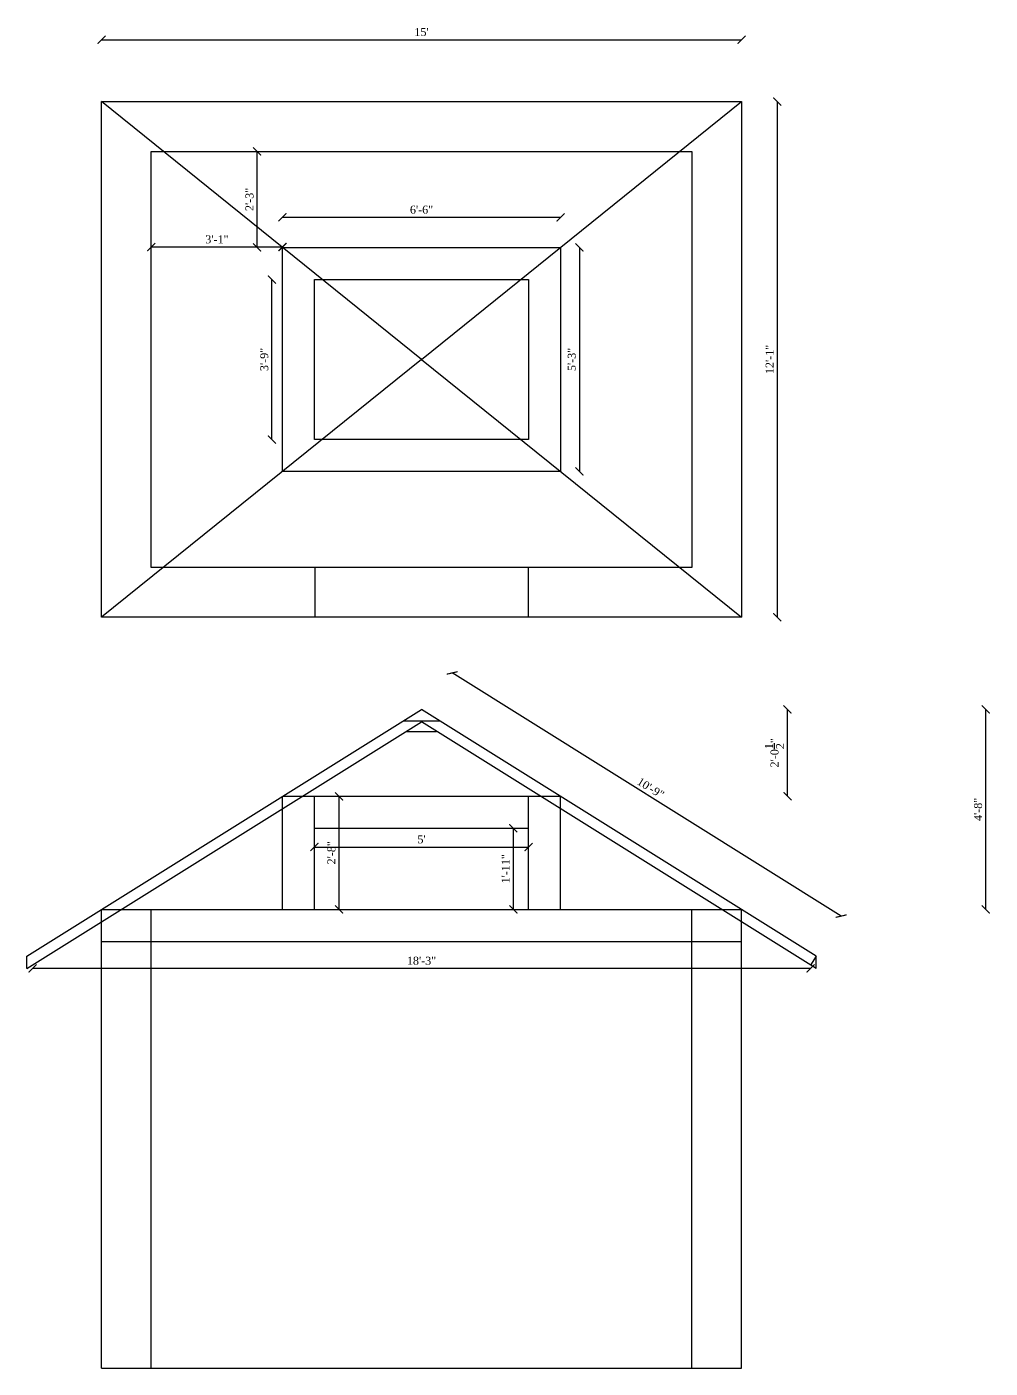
# Model space of a CAD drawing. Header units: inches. Extents: x 58262 to 68316, y -6134 to -3260.
# Drawn here: x 66596.3 to 66867.2, y -6133.2 to -5756 of the extents above; entities that cross this region are included whole.
import ezdxf

# ---------------------------------------------------------------- set-up
doc = ezdxf.new("R2010")
doc.units = ezdxf.units.IN
doc.header["$MEASUREMENT"] = 0
doc.layers.add('ELEVATION', color=6, linetype='Continuous', lineweight=30)
doc.styles.get("Standard").update_dxf_attribs({"font": 'times.ttf'})
doc.dimstyles.get("Standard").update_dxf_attribs({"dimtxt": 2.25, "dimasz": 2.25, "dimexe": 0.18, "dimexo": 0.0625, "dimgap": 1, "dimtad": 1, "dimdec": 1, "dimzin": 0, "dimdsep": 46, "dimlunit": 4, "dimtxsty": 'Standard', "dimblk": 'ARCHTICK', "dimcen": 0.09, "dimse1": 1, "dimse2": 1, "dimadec": 0, "dimazin": 0, "dimtfac": 1, "dimtdec": 1, "dimtofl": 0, "dimtmove": 0, "dimatfit": 3, "dimldrblk": 'ARCHTICK', "dimfxl": 1, "dimtolj": 1, "dimtzin": 0, "dimarcsym": 0})

# ---------------------------------------------------------------- blocks, each defined once
blk = doc.blocks.new('_ArchTick')
at = {"color": 0, "linetype": 'ByBlock', "const_width": 0.15}
blk.add_lwpolyline([(-0.5, -0.5), (0.5, 0.5)], dxfattribs=at)
blk = doc.blocks.new('*D942')
at = {"layer": 'Defpoints', "color": 0, "transparency": 16777216}
for p in [(66746.38, -5809.6), (66668.17, -5827.07), (66746.38, -5827.07)]:
    blk.add_point(p, dxfattribs=at)
at = {"layer": 'ELEVATION', "color": 0, "lineweight": -2, "transparency": 16777216}
blk.add_line((66668.17, -5809.6), (66746.38, -5809.6), dxfattribs=at)
at = {"layer": 'ELEVATION', "color": 0, "lineweight": -2, "transparency": 16777216, "xscale": 2.25, "yscale": 2.25, "zscale": 2.25, "rotation": 180}
blk.add_blockref('_ArchTick', (66668.17, -5809.6), dxfattribs=at)
at = {"layer": 'ELEVATION', "color": 0, "lineweight": -2, "transparency": 16777216, "xscale": 2.25, "yscale": 2.25, "zscale": 2.25}
blk.add_blockref('_ArchTick', (66746.38, -5809.6), dxfattribs=at)
at = {"layer": 'ELEVATION', "color": 0, "transparency": 16777216, "insert": (66707.28, -5807.46), "char_height": 2.25, "attachment_point": 5}
blk.add_mtext('\\A1;6\'-6"', dxfattribs=at)
blk = doc.blocks.new('*D943')
at = {"layer": 'Defpoints', "color": 0, "transparency": 16777216}
for p in [(66665.2, -5827.07), (66677.17, -5827.07), (66677.17, -5872.07)]:
    blk.add_point(p, dxfattribs=at)
at = {"layer": 'ELEVATION', "color": 0, "lineweight": -2, "transparency": 16777216}
blk.add_line((66665.2, -5872.07), (66665.2, -5827.07), dxfattribs=at)
at = {"layer": 'ELEVATION', "color": 0, "lineweight": -2, "transparency": 16777216, "xscale": 2.25, "yscale": 2.25, "zscale": 2.25}
for p, rotation in [((66665.2, -5827.07), 90), ((66665.2, -5872.07), 270)]:
    blk.add_blockref('_ArchTick', p, dxfattribs=dict(at, rotation=rotation))
at = {"layer": 'ELEVATION', "color": 0, "transparency": 16777216, "insert": (66663.05, -5849.57), "char_height": 2.25, "attachment_point": 5, "rotation": 90}
blk.add_mtext('\\A1;3\'-9"', dxfattribs=at)
blk = doc.blocks.new('*D944')
at = {"layer": 'Defpoints', "color": 0, "transparency": 16777216}
for p in [(66668.17, -5972.39), (66684.09, -5972.39), (66668.17, -6004.2)]:
    blk.add_point(p, dxfattribs=at)
at = {"layer": 'ELEVATION', "color": 0, "lineweight": -2, "transparency": 16777216}
blk.add_line((66684.09, -6004.2), (66684.09, -5972.39), dxfattribs=at)
at = {"layer": 'ELEVATION', "color": 0, "lineweight": -2, "transparency": 16777216, "xscale": 2.25, "yscale": 2.25, "zscale": 2.25}
for p, rotation in [((66684.09, -5972.39), 90), ((66684.09, -6004.2), 270)]:
    blk.add_blockref('_ArchTick', p, dxfattribs=dict(at, rotation=rotation))
at = {"layer": 'ELEVATION', "color": 0, "transparency": 16777216, "insert": (66681.95, -5988.29), "char_height": 2.25, "attachment_point": 5, "rotation": 90}
blk.add_mtext('\\A1;2\'-8"', dxfattribs=at)
blk = doc.blocks.new('*D945')
at = {"layer": 'Defpoints', "color": 0, "transparency": 16777216}
for p in [(66677.17, -5981.39), (66737.38, -5981.39), (66737.38, -5986.66)]:
    blk.add_point(p, dxfattribs=at)
at = {"layer": 'ELEVATION', "color": 0, "lineweight": -2, "transparency": 16777216}
blk.add_line((66677.17, -5986.66), (66737.38, -5986.66), dxfattribs=at)
at = {"layer": 'ELEVATION', "color": 0, "lineweight": -2, "transparency": 16777216, "xscale": 2.25, "yscale": 2.25, "zscale": 2.25, "rotation": 180}
blk.add_blockref('_ArchTick', (66677.17, -5986.66), dxfattribs=at)
at = {"layer": 'ELEVATION', "color": 0, "lineweight": -2, "transparency": 16777216, "xscale": 2.25, "yscale": 2.25, "zscale": 2.25}
blk.add_blockref('_ArchTick', (66737.38, -5986.66), dxfattribs=at)
at = {"layer": 'ELEVATION', "color": 0, "transparency": 16777216, "insert": (66707.28, -5984.51), "char_height": 2.25, "attachment_point": 5}
blk.add_mtext("\\A1;5'", dxfattribs=at)
blk = doc.blocks.new('*D948')
at = {"layer": 'Defpoints', "color": 0, "transparency": 16777216}
for p in [(66746.38, -5818.07), (66746.38, -5881.07), (66751.69, -5881.07)]:
    blk.add_point(p, dxfattribs=at)
at = {"layer": 'ELEVATION', "color": 0, "lineweight": -2, "transparency": 16777216}
blk.add_line((66751.69, -5818.07), (66751.69, -5881.07), dxfattribs=at)
at = {"layer": 'ELEVATION', "color": 0, "lineweight": -2, "transparency": 16777216, "xscale": 2.25, "yscale": 2.25, "zscale": 2.25}
for p, rotation in [((66751.69, -5818.07), 90), ((66751.69, -5881.07), 270)]:
    blk.add_blockref('_ArchTick', p, dxfattribs=dict(at, rotation=rotation))
at = {"layer": 'ELEVATION', "color": 0, "transparency": 16777216, "insert": (66749.55, -5849.57), "char_height": 2.25, "attachment_point": 5, "rotation": 90}
blk.add_mtext('\\A1;5\'-3"', dxfattribs=at)
blk = doc.blocks.new('*D949')
at = {"layer": 'Defpoints', "color": 0, "transparency": 16777216}
for p in [(66661.06, -5791.07), (66668.17, -5791.07), (66668.17, -5818.07)]:
    blk.add_point(p, dxfattribs=at)
at = {"layer": 'ELEVATION', "color": 0, "lineweight": -2, "transparency": 16777216}
blk.add_line((66661.06, -5818.07), (66661.06, -5791.07), dxfattribs=at)
at = {"layer": 'ELEVATION', "color": 0, "lineweight": -2, "transparency": 16777216, "xscale": 2.25, "yscale": 2.25, "zscale": 2.25}
for p, rotation in [((66661.06, -5791.07), 90), ((66661.06, -5818.07), 270)]:
    blk.add_blockref('_ArchTick', p, dxfattribs=dict(at, rotation=rotation))
at = {"layer": 'ELEVATION', "color": 0, "transparency": 16777216, "insert": (66658.91, -5804.57), "char_height": 2.25, "attachment_point": 5, "rotation": 90}
blk.add_mtext('\\A1;2\'-3"', dxfattribs=at)
blk = doc.blocks.new('*D950')
at = {"layer": 'Defpoints', "color": 0, "transparency": 16777216}
for p in [(66631.28, -5817.96), (66631.28, -5818.07), (66668.17, -5818.07)]:
    blk.add_point(p, dxfattribs=at)
at = {"layer": 'ELEVATION', "color": 0, "lineweight": -2, "transparency": 16777216}
blk.add_line((66668.17, -5817.96), (66631.28, -5817.96), dxfattribs=at)
at = {"layer": 'ELEVATION', "color": 0, "lineweight": -2, "transparency": 16777216, "xscale": 2.25, "yscale": 2.25, "zscale": 2.25, "rotation": 180}
blk.add_blockref('_ArchTick', (66631.28, -5817.96), dxfattribs=at)
at = {"layer": 'ELEVATION', "color": 0, "lineweight": -2, "transparency": 16777216, "xscale": 2.25, "yscale": 2.25, "zscale": 2.25}
blk.add_blockref('_ArchTick', (66668.17, -5817.96), dxfattribs=at)
at = {"layer": 'ELEVATION', "color": 0, "transparency": 16777216, "insert": (66649.73, -5815.81), "char_height": 2.25, "attachment_point": 5}
blk.add_mtext('\\A1;3\'-1"', dxfattribs=at)
blk = doc.blocks.new('*D951')
at = {"layer": 'Defpoints', "color": 0, "transparency": 16777216}
for p in [(66715.89, -5937.72), (66707.28, -5951.5), (66816.69, -6019.86)]:
    blk.add_point(p, dxfattribs=at)
at = {"layer": 'ELEVATION', "color": 0, "lineweight": -2, "transparency": 16777216}
blk.add_line((66825.3, -6006.08), (66715.89, -5937.72), dxfattribs=at)
at = {"layer": 'ELEVATION', "color": 0, "lineweight": -2, "transparency": 16777216, "xscale": 2.25, "yscale": 2.25, "zscale": 2.25}
for p, rotation in [((66715.89, -5937.72), 148.0000000000094), ((66825.3, -6006.08), 328.0000000000094)]:
    blk.add_blockref('_ArchTick', p, dxfattribs=dict(at, rotation=rotation))
at = {"layer": 'ELEVATION', "color": 0, "transparency": 16777216, "insert": (66771.73, -5970.08), "char_height": 2.25, "attachment_point": 5, "rotation": 328}
blk.add_mtext('\\A1;10\'-9"', dxfattribs=at)
blk = doc.blocks.new('*D957')
at = {"layer": 'Defpoints', "color": 0, "transparency": 16777216}
for p in [(66597.87, -6019.86), (66597.87, -6020.79), (66816.69, -6019.86)]:
    blk.add_point(p, dxfattribs=at)
at = {"layer": 'ELEVATION', "color": 0, "lineweight": -2, "transparency": 16777216}
blk.add_line((66816.69, -6020.79), (66597.87, -6020.79), dxfattribs=at)
at = {"layer": 'ELEVATION', "color": 0, "lineweight": -2, "transparency": 16777216, "xscale": 2.25, "yscale": 2.25, "zscale": 2.25, "rotation": 180}
blk.add_blockref('_ArchTick', (66597.87, -6020.79), dxfattribs=at)
at = {"layer": 'ELEVATION', "color": 0, "lineweight": -2, "transparency": 16777216, "xscale": 2.25, "yscale": 2.25, "zscale": 2.25}
blk.add_blockref('_ArchTick', (66816.69, -6020.79), dxfattribs=at)
at = {"layer": 'ELEVATION', "color": 0, "transparency": 16777216, "insert": (66707.28, -6018.65), "char_height": 2.25, "attachment_point": 5}
blk.add_mtext('\\A1;18\'-3"', dxfattribs=at)
blk = doc.blocks.new('*D958')
at = {"layer": 'Defpoints', "color": 0, "transparency": 16777216}
for p in [(66737.38, -5981.39), (66733.09, -6004.2), (66737.38, -6004.2)]:
    blk.add_point(p, dxfattribs=at)
at = {"layer": 'ELEVATION', "color": 0, "lineweight": -2, "transparency": 16777216}
blk.add_line((66733.09, -5981.39), (66733.09, -6004.2), dxfattribs=at)
at = {"layer": 'ELEVATION', "color": 0, "lineweight": -2, "transparency": 16777216, "xscale": 2.25, "yscale": 2.25, "zscale": 2.25}
for p, rotation in [((66733.09, -5981.39), 90), ((66733.09, -6004.2), 270)]:
    blk.add_blockref('_ArchTick', p, dxfattribs=dict(at, rotation=rotation))
at = {"layer": 'ELEVATION', "color": 0, "transparency": 16777216, "insert": (66730.96, -5992.79), "char_height": 2.25, "attachment_point": 5, "rotation": 90}
blk.add_mtext('\\A1;1\'-11"', dxfattribs=at)
blk = doc.blocks.new('*D978')
at = {"layer": 'Defpoints', "color": 0, "transparency": 16777216}
for p in [(66797.28, -5947.96), (66865.95, -5947.96), (66797.28, -6004.2)]:
    blk.add_point(p, dxfattribs=at)
at = {"layer": 'ELEVATION', "color": 0, "lineweight": -2, "transparency": 16777216}
blk.add_line((66865.95, -6004.2), (66865.95, -5947.96), dxfattribs=at)
at = {"layer": 'ELEVATION', "color": 0, "lineweight": -2, "transparency": 16777216, "xscale": 2.25, "yscale": 2.25, "zscale": 2.25}
for p, rotation in [((66865.95, -5947.96), 90), ((66865.95, -6004.2), 270)]:
    blk.add_blockref('_ArchTick', p, dxfattribs=dict(at, rotation=rotation))
at = {"layer": 'ELEVATION', "color": 0, "transparency": 16777216, "insert": (66863.81, -5976.08), "char_height": 2.25, "attachment_point": 5, "rotation": 90}
blk.add_mtext('\\A1;4\'-8"', dxfattribs=at)
blk = doc.blocks.new('*D979')
at = {"layer": 'Defpoints', "color": 0, "transparency": 16777216}
for p in [(66746.38, -5947.96), (66810.19, -5947.96), (66746.38, -5972.39)]:
    blk.add_point(p, dxfattribs=at)
at = {"layer": 'ELEVATION', "color": 0, "lineweight": -2, "transparency": 16777216}
blk.add_line((66810.19, -5972.39), (66810.19, -5947.96), dxfattribs=at)
at = {"layer": 'ELEVATION', "color": 0, "lineweight": -2, "transparency": 16777216, "xscale": 2.25, "yscale": 2.25, "zscale": 2.25}
for p, rotation in [((66810.19, -5947.96), 90), ((66810.19, -5972.39), 270)]:
    blk.add_blockref('_ArchTick', p, dxfattribs=dict(at, rotation=rotation))
at = {"layer": 'ELEVATION', "color": 0, "transparency": 16777216, "insert": (66806.55, -5960.18), "char_height": 2.25, "attachment_point": 5, "rotation": 90}
blk.add_mtext('\\A1;2\'-0{\\H1x;\\S1/2;}"', dxfattribs=at)
blk = doc.blocks.new('*D980')
at = {"layer": 'Defpoints', "color": 0, "transparency": 16777216}
for p in [(66797.28, -5759.66), (66617.28, -5777.07), (66797.28, -5777.07)]:
    blk.add_point(p, dxfattribs=at)
at = {"layer": 'ELEVATION', "color": 0, "lineweight": -2, "transparency": 16777216}
blk.add_line((66617.28, -5759.66), (66797.28, -5759.66), dxfattribs=at)
at = {"layer": 'ELEVATION', "color": 0, "lineweight": -2, "transparency": 16777216, "xscale": 2.25, "yscale": 2.25, "zscale": 2.25, "rotation": 180}
blk.add_blockref('_ArchTick', (66617.28, -5759.66), dxfattribs=at)
at = {"layer": 'ELEVATION', "color": 0, "lineweight": -2, "transparency": 16777216, "xscale": 2.25, "yscale": 2.25, "zscale": 2.25}
blk.add_blockref('_ArchTick', (66797.28, -5759.66), dxfattribs=at)
at = {"layer": 'ELEVATION', "color": 0, "transparency": 16777216, "insert": (66707.28, -5757.52), "char_height": 2.25, "attachment_point": 5}
blk.add_mtext("\\A1;15'", dxfattribs=at)
blk = doc.blocks.new('*D981')
at = {"layer": 'Defpoints', "color": 0, "transparency": 16777216}
for p in [(66797.28, -5777.07), (66797.28, -5922.07), (66807.32, -5922.07)]:
    blk.add_point(p, dxfattribs=at)
at = {"layer": 'ELEVATION', "color": 0, "lineweight": -2, "transparency": 16777216}
blk.add_line((66807.32, -5777.07), (66807.32, -5922.07), dxfattribs=at)
at = {"layer": 'ELEVATION', "color": 0, "lineweight": -2, "transparency": 16777216, "xscale": 2.25, "yscale": 2.25, "zscale": 2.25}
for p, rotation in [((66807.32, -5777.07), 90), ((66807.32, -5922.07), 270)]:
    blk.add_blockref('_ArchTick', p, dxfattribs=dict(at, rotation=rotation))
at = {"layer": 'ELEVATION', "color": 0, "transparency": 16777216, "insert": (66805.19, -5849.57), "char_height": 2.25, "attachment_point": 5, "rotation": 90}
blk.add_mtext('\\A1;12\'-1"', dxfattribs=at)

msp = doc.modelspace()

# ---------------------------------------------------------------- linework, layer by layer
at = {"layer": 'ELEVATION'}
for p, q in [((66707.28, -5849.57), (66617.28, -5777.07)), ((66707.28, -5849.57), (66797.28, -5777.07)), ((66668.17, -5881.07), (66668.17, -5818.07)), ((66668.17, -5818.07), (66746.38, -5818.07)), ((66746.38, -5818.07), (66746.38, -5881.07)), ((66677.17, -5872.07), (66677.17, -5827.07)), ((66677.17, -5827.07), (66737.38, -5827.07)), ((66737.38, -5827.07), (66737.38, -5872.07)), ((66707.28, -5849.57), (66617.28, -5922.07)), ((66707.28, -5849.57), (66797.28, -5922.07)), ((66737.38, -5872.07), (66677.17, -5872.07)), ((66746.38, -5881.07), (66668.17, -5881.07)), ((66677.28, -5908.07), (66677.28, -5922.07)), ((66737.28, -5908.07), (66737.28, -5922.07)), ((66596.28, -6017.32), (66707.28, -5947.96)), ((66596.28, -6020.86), (66707.28, -5951.5)), ((66702.17, -5951.15), (66712.38, -5951.15)), ((66818.28, -6017.32), (66707.28, -5947.96)), ((66818.28, -6020.86), (66707.28, -5951.5)), ((66703.03, -5954.15), (66711.52, -5954.15)), ((66668.17, -6004.2), (66668.17, -5972.39)), ((66668.17, -5972.39), (66677.17, -5972.39)), ((66677.17, -6004.2), (66677.17, -5972.39)), ((66677.17, -5972.39), (66737.38, -5972.39)), ((66737.38, -6004.2), (66737.38, -5972.39)), ((66737.38, -5972.39), (66746.38, -5972.39)), ((66746.38, -6004.2), (66746.38, -5972.39)), ((66677.17, -5981.39), (66737.38, -5981.39)), ((66617.28, -6004.2), (66797.28, -6004.2)), ((66617.28, -6133.2), (66617.28, -6004.2)), ((66631.28, -6133.2), (66631.28, -6004.2)), ((66783.28, -6133.2), (66783.28, -6004.2)), ((66797.28, -6133.2), (66797.28, -6004.2)), ((66617.28, -6013.2), (66797.28, -6013.2)), ((66596.28, -6020.86), (66596.28, -6017.32)), ((66818.28, -6017.32), (66816.69, -6019.86)), ((66818.28, -6020.86), (66818.28, -6017.32)), ((66617.28, -6133.2), (66797.28, -6133.2))]:
    msp.add_line(p, q, dxfattribs=at)
for points in [[(66797.28, -5922.07), (66617.28, -5922.07), (66617.28, -5777.07), (66797.28, -5777.07)], [(66783.28, -5908.07), (66631.28, -5908.07), (66631.28, -5791.07), (66783.28, -5791.07)]]:
    msp.add_lwpolyline(points, close=True, dxfattribs=at)

# ---------------------------------------------------------------- dimensions: what is measured, and where the dimension line sits
for base, p1, p2, picture, middle in [((66797.28, -5759.66), (66617.28, -5777.07), (66797.28, -5777.07), '*D980', (66707.28, -5757.52)), ((66746.38, -5809.6), (66668.17, -5827.07), (66746.38, -5827.07), '*D942', (66707.28, -5807.46)), ((66631.28, -5817.96), (66668.17, -5818.07), (66631.28, -5818.07), '*D950', (66649.73, -5815.81)), ((66737.38, -5986.66), (66677.17, -5981.39), (66737.38, -5981.39), '*D945', (66707.28, -5984.51)), ((66597.87, -6020.79), (66816.69, -6019.86), (66597.87, -6019.86), '*D957', (66707.28, -6018.65))]:
    dim = msp.add_linear_dim(base=base, p1=p1, p2=p2, dimstyle='Standard', dxfattribs=at)
    dim.commit()
    dim.dimension.update_dxf_attribs({"geometry": picture, "text_midpoint": middle})
for base, p1, p2, picture, middle in [((66807.32, -5922.07), (66797.28, -5777.07), (66797.28, -5922.07), '*D981', (66805.19, -5849.57)), ((66661.06, -5791.07), (66668.17, -5818.07), (66668.17, -5791.07), '*D949', (66658.91, -5804.57)), ((66751.69, -5881.07), (66746.38, -5818.07), (66746.38, -5881.07), '*D948', (66749.55, -5849.57)), ((66665.2, -5827.07), (66677.17, -5872.07), (66677.17, -5827.07), '*D943', (66663.05, -5849.57)), ((66810.19, -5947.96), (66746.38, -5972.39), (66746.38, -5947.96), '*D979', (66806.55, -5960.18)), ((66865.95, -5947.96), (66797.28, -6004.2), (66797.28, -5947.96), '*D978', (66863.81, -5976.08)), ((66684.09, -5972.39), (66668.17, -6004.2), (66668.17, -5972.39), '*D944', (66681.95, -5988.29)), ((66733.09, -6004.2), (66737.38, -5981.39), (66737.38, -6004.2), '*D958', (66730.96, -5992.79))]:
    dim = msp.add_linear_dim(base=base, p1=p1, p2=p2, angle=90, dimstyle='Standard', dxfattribs=at)
    dim.commit()
    dim.dimension.update_dxf_attribs({"geometry": picture, "text_midpoint": middle})
dim = msp.add_aligned_dim(p1=(66816.69, -6019.86), p2=(66707.28, -5951.5), distance=-16.25, dimstyle='Standard', dxfattribs=at)
dim.commit()
dim.dimension.update_dxf_attribs({"geometry": '*D951', "text_midpoint": (66771.73, -5970.08)})

doc.saveas('drawing.dxf')
